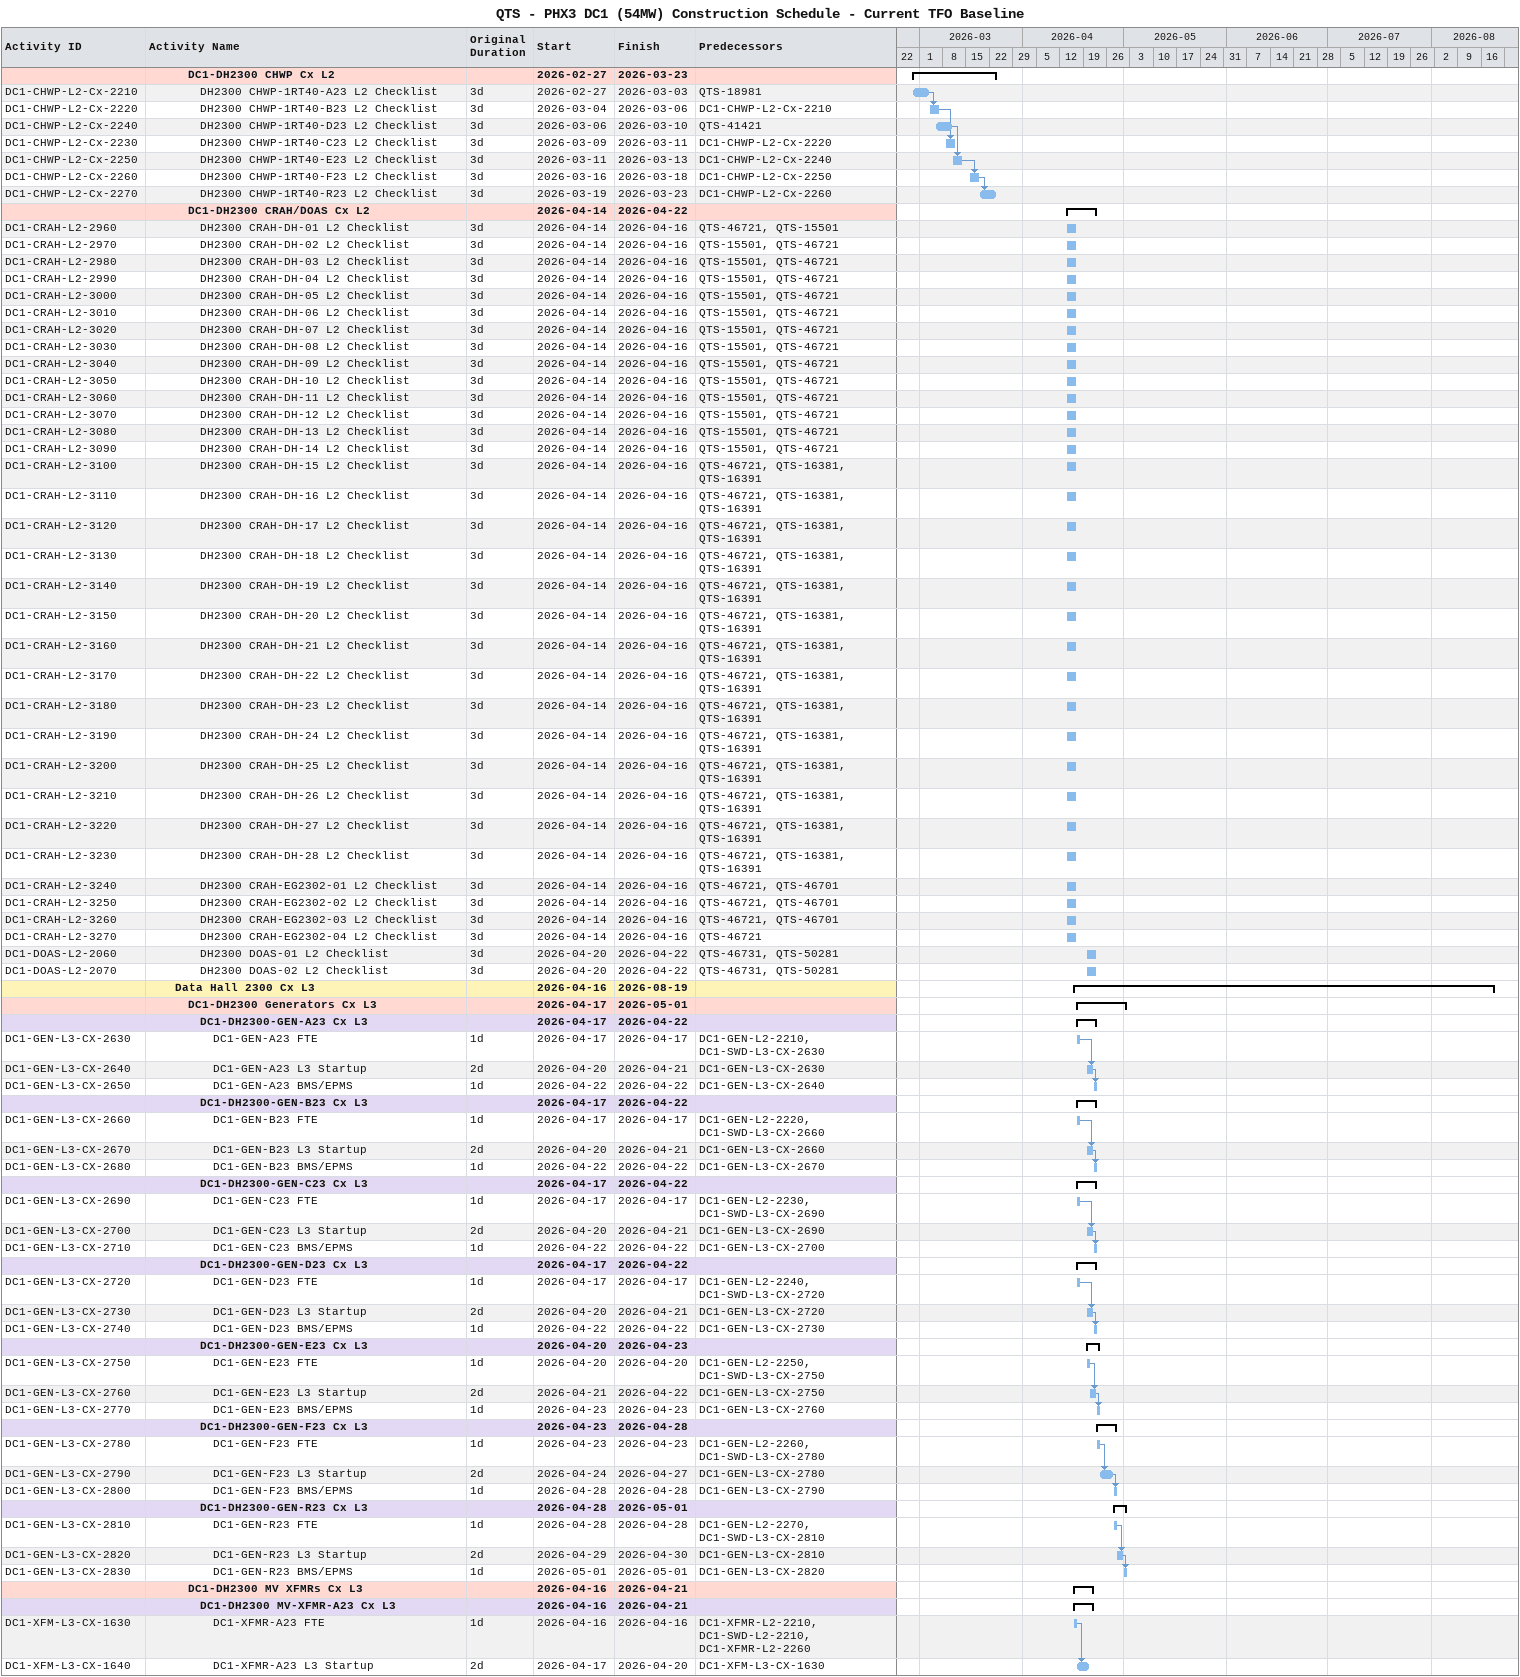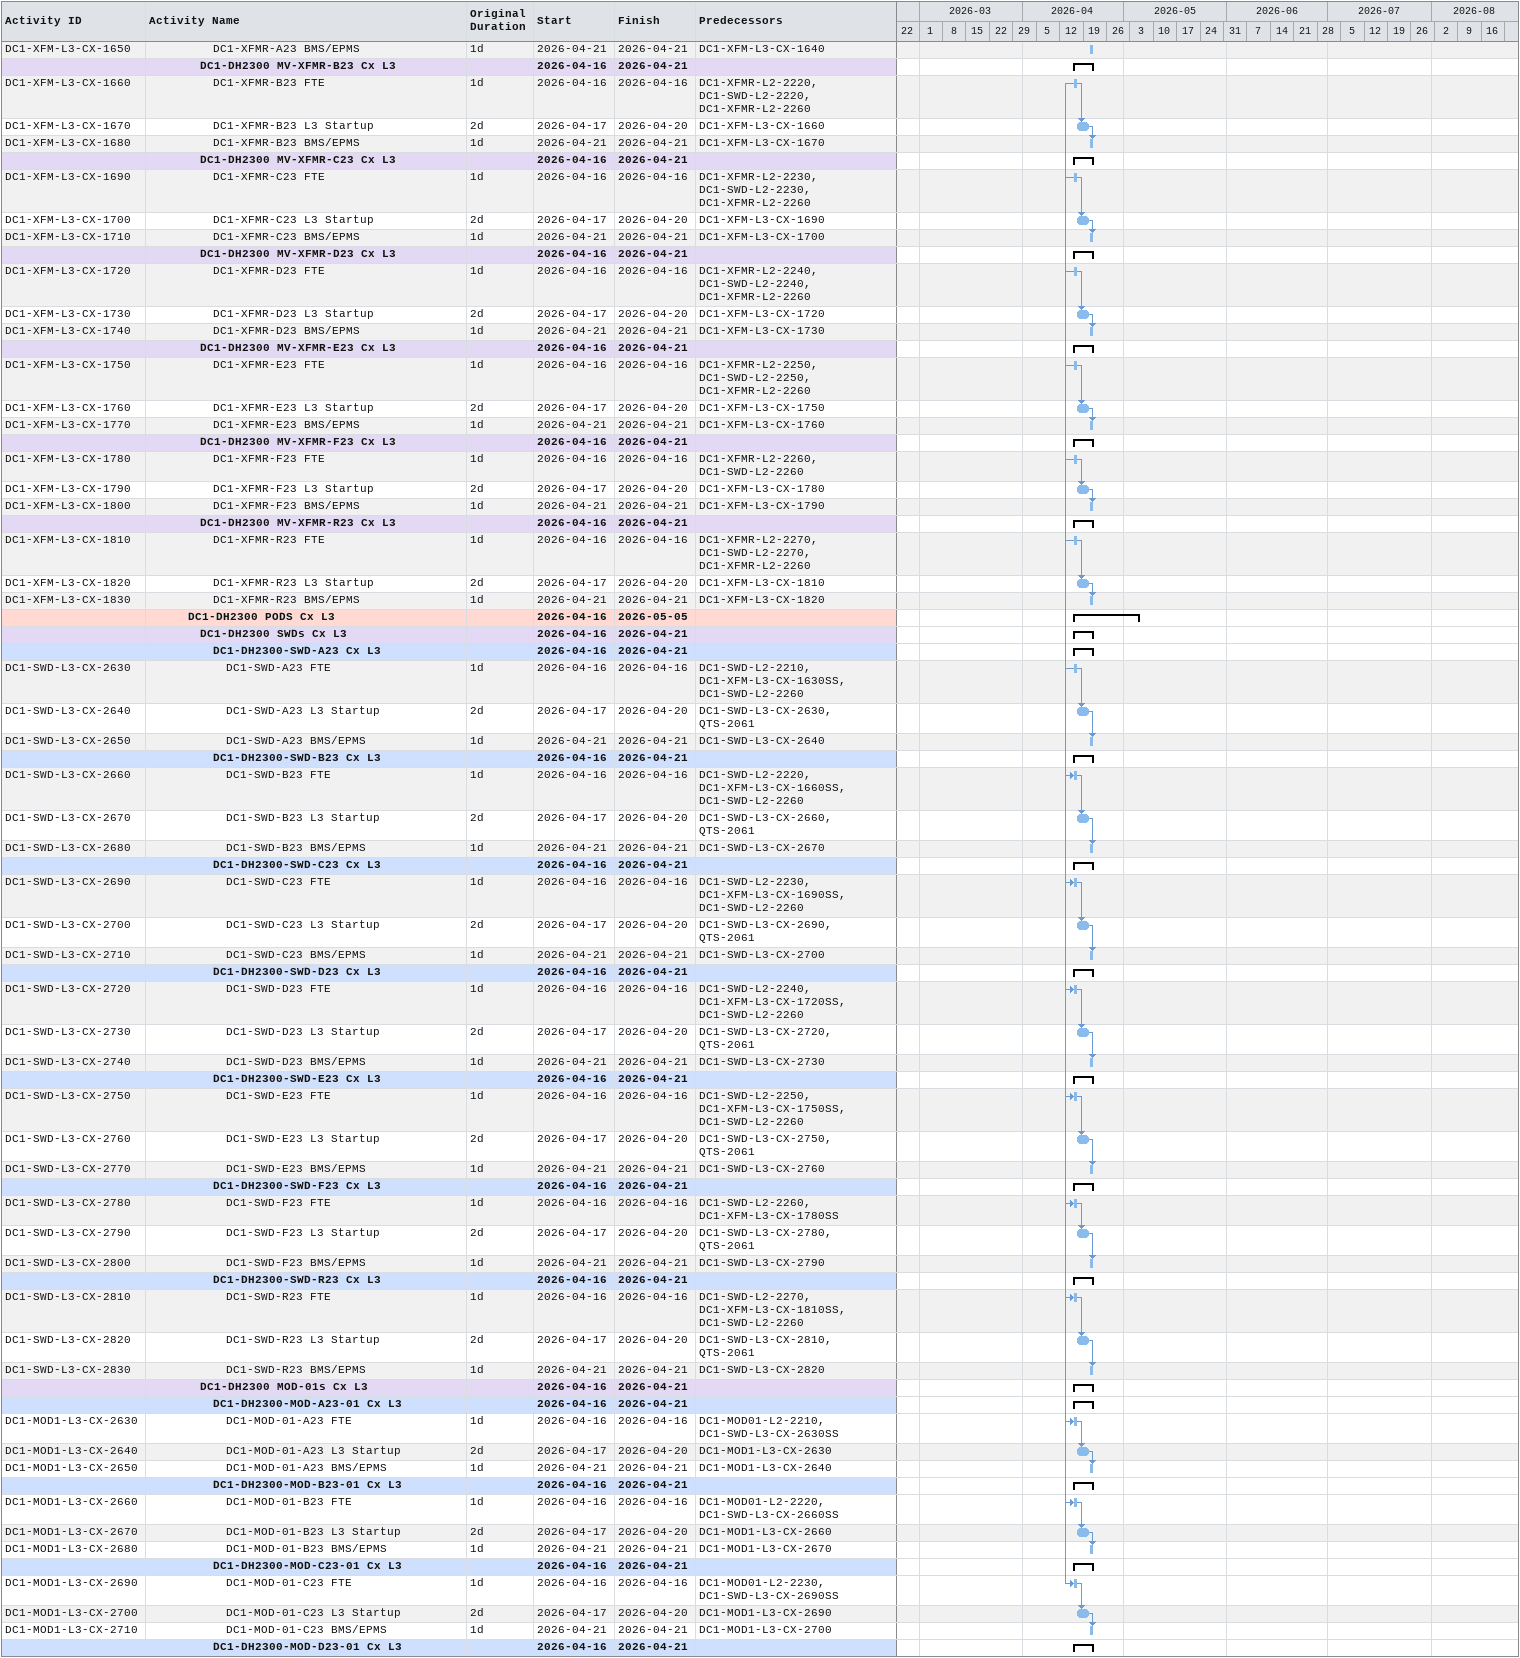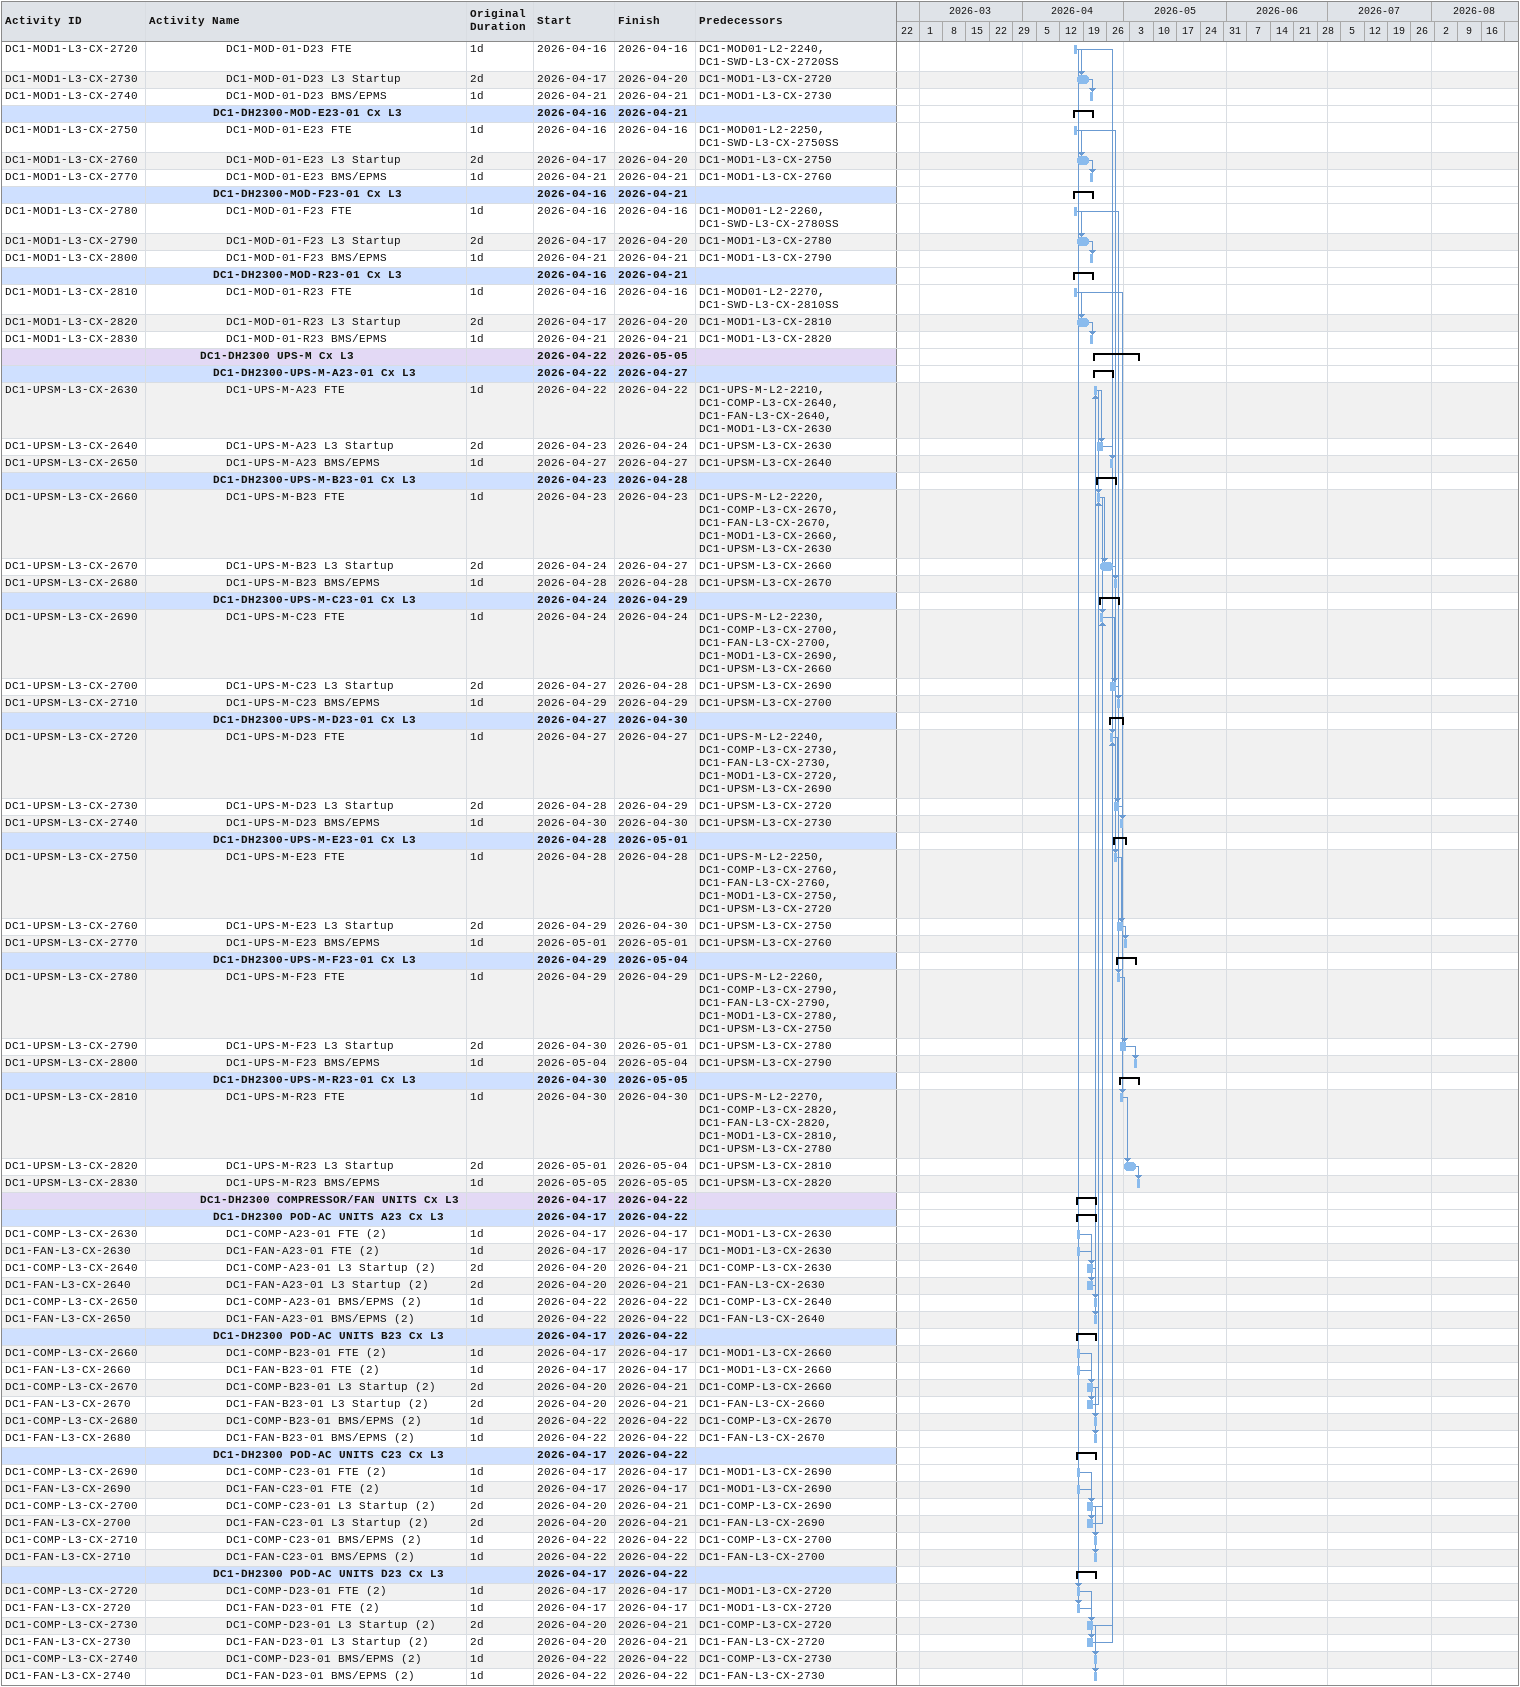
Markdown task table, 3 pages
QTS - PHX3 DC1 (54MW) Construction Schedule - Current TFO Baseline

| ID | Level | Task | Original duration | Start | Finish | Predecessors |
|---|---|---|---|---|---|---|
|  | 4 | **DC1-DH2300 CHWP Cx L2** |  | 2026-02-27 | 2026-03-23 |  |
| DC1-CHWP-L2-Cx-2210 | 5 | DH2300 CHWP-1RT40-A23 L2 Checklist | 3d | 2026-02-27 | 2026-03-03 | QTS-18981 |
| DC1-CHWP-L2-Cx-2220 | 5 | DH2300 CHWP-1RT40-B23 L2 Checklist | 3d | 2026-03-04 | 2026-03-06 | DC1-CHWP-L2-Cx-2210 |
| DC1-CHWP-L2-Cx-2240 | 5 | DH2300 CHWP-1RT40-D23 L2 Checklist | 3d | 2026-03-06 | 2026-03-10 | QTS-41421 |
| DC1-CHWP-L2-Cx-2230 | 5 | DH2300 CHWP-1RT40-C23 L2 Checklist | 3d | 2026-03-09 | 2026-03-11 | DC1-CHWP-L2-Cx-2220 |
| DC1-CHWP-L2-Cx-2250 | 5 | DH2300 CHWP-1RT40-E23 L2 Checklist | 3d | 2026-03-11 | 2026-03-13 | DC1-CHWP-L2-Cx-2240 |
| DC1-CHWP-L2-Cx-2260 | 5 | DH2300 CHWP-1RT40-F23 L2 Checklist | 3d | 2026-03-16 | 2026-03-18 | DC1-CHWP-L2-Cx-2250 |
| DC1-CHWP-L2-Cx-2270 | 5 | DH2300 CHWP-1RT40-R23 L2 Checklist | 3d | 2026-03-19 | 2026-03-23 | DC1-CHWP-L2-Cx-2260 |
|  | 4 | **DC1-DH2300 CRAH/DOAS Cx L2** |  | 2026-04-14 | 2026-04-22 |  |
| DC1-CRAH-L2-2960 | 5 | DH2300 CRAH-DH-01 L2 Checklist | 3d | 2026-04-14 | 2026-04-16 | QTS-46721, QTS-15501 |
| DC1-CRAH-L2-2970 | 5 | DH2300 CRAH-DH-02 L2 Checklist | 3d | 2026-04-14 | 2026-04-16 | QTS-15501, QTS-46721 |
| DC1-CRAH-L2-2980 | 5 | DH2300 CRAH-DH-03 L2 Checklist | 3d | 2026-04-14 | 2026-04-16 | QTS-15501, QTS-46721 |
| DC1-CRAH-L2-2990 | 5 | DH2300 CRAH-DH-04 L2 Checklist | 3d | 2026-04-14 | 2026-04-16 | QTS-15501, QTS-46721 |
| DC1-CRAH-L2-3000 | 5 | DH2300 CRAH-DH-05 L2 Checklist | 3d | 2026-04-14 | 2026-04-16 | QTS-15501, QTS-46721 |
| DC1-CRAH-L2-3010 | 5 | DH2300 CRAH-DH-06 L2 Checklist | 3d | 2026-04-14 | 2026-04-16 | QTS-15501, QTS-46721 |
| DC1-CRAH-L2-3020 | 5 | DH2300 CRAH-DH-07 L2 Checklist | 3d | 2026-04-14 | 2026-04-16 | QTS-15501, QTS-46721 |
| DC1-CRAH-L2-3030 | 5 | DH2300 CRAH-DH-08 L2 Checklist | 3d | 2026-04-14 | 2026-04-16 | QTS-15501, QTS-46721 |
| DC1-CRAH-L2-3040 | 5 | DH2300 CRAH-DH-09 L2 Checklist | 3d | 2026-04-14 | 2026-04-16 | QTS-15501, QTS-46721 |
| DC1-CRAH-L2-3050 | 5 | DH2300 CRAH-DH-10 L2 Checklist | 3d | 2026-04-14 | 2026-04-16 | QTS-15501, QTS-46721 |
| DC1-CRAH-L2-3060 | 5 | DH2300 CRAH-DH-11 L2 Checklist | 3d | 2026-04-14 | 2026-04-16 | QTS-15501, QTS-46721 |
| DC1-CRAH-L2-3070 | 5 | DH2300 CRAH-DH-12 L2 Checklist | 3d | 2026-04-14 | 2026-04-16 | QTS-15501, QTS-46721 |
| DC1-CRAH-L2-3080 | 5 | DH2300 CRAH-DH-13 L2 Checklist | 3d | 2026-04-14 | 2026-04-16 | QTS-15501, QTS-46721 |
| DC1-CRAH-L2-3090 | 5 | DH2300 CRAH-DH-14 L2 Checklist | 3d | 2026-04-14 | 2026-04-16 | QTS-15501, QTS-46721 |
| DC1-CRAH-L2-3100 | 5 | DH2300 CRAH-DH-15 L2 Checklist | 3d | 2026-04-14 | 2026-04-16 | QTS-46721, QTS-16381, QTS-16391 |
| DC1-CRAH-L2-3110 | 5 | DH2300 CRAH-DH-16 L2 Checklist | 3d | 2026-04-14 | 2026-04-16 | QTS-46721, QTS-16381, QTS-16391 |
| DC1-CRAH-L2-3120 | 5 | DH2300 CRAH-DH-17 L2 Checklist | 3d | 2026-04-14 | 2026-04-16 | QTS-46721, QTS-16381, QTS-16391 |
| DC1-CRAH-L2-3130 | 5 | DH2300 CRAH-DH-18 L2 Checklist | 3d | 2026-04-14 | 2026-04-16 | QTS-46721, QTS-16381, QTS-16391 |
| DC1-CRAH-L2-3140 | 5 | DH2300 CRAH-DH-19 L2 Checklist | 3d | 2026-04-14 | 2026-04-16 | QTS-46721, QTS-16381, QTS-16391 |
| DC1-CRAH-L2-3150 | 5 | DH2300 CRAH-DH-20 L2 Checklist | 3d | 2026-04-14 | 2026-04-16 | QTS-46721, QTS-16381, QTS-16391 |
| DC1-CRAH-L2-3160 | 5 | DH2300 CRAH-DH-21 L2 Checklist | 3d | 2026-04-14 | 2026-04-16 | QTS-46721, QTS-16381, QTS-16391 |
| DC1-CRAH-L2-3170 | 5 | DH2300 CRAH-DH-22 L2 Checklist | 3d | 2026-04-14 | 2026-04-16 | QTS-46721, QTS-16381, QTS-16391 |
| DC1-CRAH-L2-3180 | 5 | DH2300 CRAH-DH-23 L2 Checklist | 3d | 2026-04-14 | 2026-04-16 | QTS-46721, QTS-16381, QTS-16391 |
| DC1-CRAH-L2-3190 | 5 | DH2300 CRAH-DH-24 L2 Checklist | 3d | 2026-04-14 | 2026-04-16 | QTS-46721, QTS-16381, QTS-16391 |
| DC1-CRAH-L2-3200 | 5 | DH2300 CRAH-DH-25 L2 Checklist | 3d | 2026-04-14 | 2026-04-16 | QTS-46721, QTS-16381, QTS-16391 |
| DC1-CRAH-L2-3210 | 5 | DH2300 CRAH-DH-26 L2 Checklist | 3d | 2026-04-14 | 2026-04-16 | QTS-46721, QTS-16381, QTS-16391 |
| DC1-CRAH-L2-3220 | 5 | DH2300 CRAH-DH-27 L2 Checklist | 3d | 2026-04-14 | 2026-04-16 | QTS-46721, QTS-16381, QTS-16391 |
| DC1-CRAH-L2-3230 | 5 | DH2300 CRAH-DH-28 L2 Checklist | 3d | 2026-04-14 | 2026-04-16 | QTS-46721, QTS-16381, QTS-16391 |
| DC1-CRAH-L2-3240 | 5 | DH2300 CRAH-EG2302-01 L2 Checklist | 3d | 2026-04-14 | 2026-04-16 | QTS-46721, QTS-46701 |
| DC1-CRAH-L2-3250 | 5 | DH2300 CRAH-EG2302-02 L2 Checklist | 3d | 2026-04-14 | 2026-04-16 | QTS-46721, QTS-46701 |
| DC1-CRAH-L2-3260 | 5 | DH2300 CRAH-EG2302-03 L2 Checklist | 3d | 2026-04-14 | 2026-04-16 | QTS-46721, QTS-46701 |
| DC1-CRAH-L2-3270 | 5 | DH2300 CRAH-EG2302-04 L2 Checklist | 3d | 2026-04-14 | 2026-04-16 | QTS-46721 |
| DC1-DOAS-L2-2060 | 5 | DH2300 DOAS-01 L2 Checklist | 3d | 2026-04-20 | 2026-04-22 | QTS-46731, QTS-50281 |
| DC1-DOAS-L2-2070 | 5 | DH2300 DOAS-02 L2 Checklist | 3d | 2026-04-20 | 2026-04-22 | QTS-46731, QTS-50281 |
|  | 3 | **Data Hall 2300 Cx L3** |  | 2026-04-16 | 2026-08-19 |  |
|  | 4 | **DC1-DH2300 Generators Cx L3** |  | 2026-04-17 | 2026-05-01 |  |
|  | 5 | **DC1-DH2300-GEN-A23 Cx L3** |  | 2026-04-17 | 2026-04-22 |  |
| DC1-GEN-L3-CX-2630 | 6 | DC1-GEN-A23 FTE | 1d | 2026-04-17 | 2026-04-17 | DC1-GEN-L2-2210, DC1-SWD-L3-CX-2630 |
| DC1-GEN-L3-CX-2640 | 6 | DC1-GEN-A23 L3 Startup | 2d | 2026-04-20 | 2026-04-21 | DC1-GEN-L3-CX-2630 |
| DC1-GEN-L3-CX-2650 | 6 | DC1-GEN-A23 BMS/EPMS | 1d | 2026-04-22 | 2026-04-22 | DC1-GEN-L3-CX-2640 |
|  | 5 | **DC1-DH2300-GEN-B23 Cx L3** |  | 2026-04-17 | 2026-04-22 |  |
| DC1-GEN-L3-CX-2660 | 6 | DC1-GEN-B23 FTE | 1d | 2026-04-17 | 2026-04-17 | DC1-GEN-L2-2220, DC1-SWD-L3-CX-2660 |
| DC1-GEN-L3-CX-2670 | 6 | DC1-GEN-B23 L3 Startup | 2d | 2026-04-20 | 2026-04-21 | DC1-GEN-L3-CX-2660 |
| DC1-GEN-L3-CX-2680 | 6 | DC1-GEN-B23 BMS/EPMS | 1d | 2026-04-22 | 2026-04-22 | DC1-GEN-L3-CX-2670 |
|  | 5 | **DC1-DH2300-GEN-C23 Cx L3** |  | 2026-04-17 | 2026-04-22 |  |
| DC1-GEN-L3-CX-2690 | 6 | DC1-GEN-C23 FTE | 1d | 2026-04-17 | 2026-04-17 | DC1-GEN-L2-2230, DC1-SWD-L3-CX-2690 |
| DC1-GEN-L3-CX-2700 | 6 | DC1-GEN-C23 L3 Startup | 2d | 2026-04-20 | 2026-04-21 | DC1-GEN-L3-CX-2690 |
| DC1-GEN-L3-CX-2710 | 6 | DC1-GEN-C23 BMS/EPMS | 1d | 2026-04-22 | 2026-04-22 | DC1-GEN-L3-CX-2700 |
|  | 5 | **DC1-DH2300-GEN-D23 Cx L3** |  | 2026-04-17 | 2026-04-22 |  |
| DC1-GEN-L3-CX-2720 | 6 | DC1-GEN-D23 FTE | 1d | 2026-04-17 | 2026-04-17 | DC1-GEN-L2-2240, DC1-SWD-L3-CX-2720 |
| DC1-GEN-L3-CX-2730 | 6 | DC1-GEN-D23 L3 Startup | 2d | 2026-04-20 | 2026-04-21 | DC1-GEN-L3-CX-2720 |
| DC1-GEN-L3-CX-2740 | 6 | DC1-GEN-D23 BMS/EPMS | 1d | 2026-04-22 | 2026-04-22 | DC1-GEN-L3-CX-2730 |
|  | 5 | **DC1-DH2300-GEN-E23 Cx L3** |  | 2026-04-20 | 2026-04-23 |  |
| DC1-GEN-L3-CX-2750 | 6 | DC1-GEN-E23 FTE | 1d | 2026-04-20 | 2026-04-20 | DC1-GEN-L2-2250, DC1-SWD-L3-CX-2750 |
| DC1-GEN-L3-CX-2760 | 6 | DC1-GEN-E23 L3 Startup | 2d | 2026-04-21 | 2026-04-22 | DC1-GEN-L3-CX-2750 |
| DC1-GEN-L3-CX-2770 | 6 | DC1-GEN-E23 BMS/EPMS | 1d | 2026-04-23 | 2026-04-23 | DC1-GEN-L3-CX-2760 |
|  | 5 | **DC1-DH2300-GEN-F23 Cx L3** |  | 2026-04-23 | 2026-04-28 |  |
| DC1-GEN-L3-CX-2780 | 6 | DC1-GEN-F23 FTE | 1d | 2026-04-23 | 2026-04-23 | DC1-GEN-L2-2260, DC1-SWD-L3-CX-2780 |
| DC1-GEN-L3-CX-2790 | 6 | DC1-GEN-F23 L3 Startup | 2d | 2026-04-24 | 2026-04-27 | DC1-GEN-L3-CX-2780 |
| DC1-GEN-L3-CX-2800 | 6 | DC1-GEN-F23 BMS/EPMS | 1d | 2026-04-28 | 2026-04-28 | DC1-GEN-L3-CX-2790 |
|  | 5 | **DC1-DH2300-GEN-R23 Cx L3** |  | 2026-04-28 | 2026-05-01 |  |
| DC1-GEN-L3-CX-2810 | 6 | DC1-GEN-R23 FTE | 1d | 2026-04-28 | 2026-04-28 | DC1-GEN-L2-2270, DC1-SWD-L3-CX-2810 |
| DC1-GEN-L3-CX-2820 | 6 | DC1-GEN-R23 L3 Startup | 2d | 2026-04-29 | 2026-04-30 | DC1-GEN-L3-CX-2810 |
| DC1-GEN-L3-CX-2830 | 6 | DC1-GEN-R23 BMS/EPMS | 1d | 2026-05-01 | 2026-05-01 | DC1-GEN-L3-CX-2820 |
|  | 4 | **DC1-DH2300 MV XFMRs Cx L3** |  | 2026-04-16 | 2026-04-21 |  |
|  | 5 | **DC1-DH2300 MV-XFMR-A23 Cx L3** |  | 2026-04-16 | 2026-04-21 |  |
| DC1-XFM-L3-CX-1630 | 6 | DC1-XFMR-A23 FTE | 1d | 2026-04-16 | 2026-04-16 | DC1-XFMR-L2-2210, DC1-SWD-L2-2210, DC1-XFMR-L2-2260 |
| DC1-XFM-L3-CX-1640 | 6 | DC1-XFMR-A23 L3 Startup | 2d | 2026-04-17 | 2026-04-20 | DC1-XFM-L3-CX-1630 |
| DC1-XFM-L3-CX-1650 | 6 | DC1-XFMR-A23 BMS/EPMS | 1d | 2026-04-21 | 2026-04-21 | DC1-XFM-L3-CX-1640 |
|  | 5 | **DC1-DH2300 MV-XFMR-B23 Cx L3** |  | 2026-04-16 | 2026-04-21 |  |
| DC1-XFM-L3-CX-1660 | 6 | DC1-XFMR-B23 FTE | 1d | 2026-04-16 | 2026-04-16 | DC1-XFMR-L2-2220, DC1-SWD-L2-2220, DC1-XFMR-L2-2260 |
| DC1-XFM-L3-CX-1670 | 6 | DC1-XFMR-B23 L3 Startup | 2d | 2026-04-17 | 2026-04-20 | DC1-XFM-L3-CX-1660 |
| DC1-XFM-L3-CX-1680 | 6 | DC1-XFMR-B23 BMS/EPMS | 1d | 2026-04-21 | 2026-04-21 | DC1-XFM-L3-CX-1670 |
|  | 5 | **DC1-DH2300 MV-XFMR-C23 Cx L3** |  | 2026-04-16 | 2026-04-21 |  |
| DC1-XFM-L3-CX-1690 | 6 | DC1-XFMR-C23 FTE | 1d | 2026-04-16 | 2026-04-16 | DC1-XFMR-L2-2230, DC1-SWD-L2-2230, DC1-XFMR-L2-2260 |
| DC1-XFM-L3-CX-1700 | 6 | DC1-XFMR-C23 L3 Startup | 2d | 2026-04-17 | 2026-04-20 | DC1-XFM-L3-CX-1690 |
| DC1-XFM-L3-CX-1710 | 6 | DC1-XFMR-C23 BMS/EPMS | 1d | 2026-04-21 | 2026-04-21 | DC1-XFM-L3-CX-1700 |
|  | 5 | **DC1-DH2300 MV-XFMR-D23 Cx L3** |  | 2026-04-16 | 2026-04-21 |  |
| DC1-XFM-L3-CX-1720 | 6 | DC1-XFMR-D23 FTE | 1d | 2026-04-16 | 2026-04-16 | DC1-XFMR-L2-2240, DC1-SWD-L2-2240, DC1-XFMR-L2-2260 |
| DC1-XFM-L3-CX-1730 | 6 | DC1-XFMR-D23 L3 Startup | 2d | 2026-04-17 | 2026-04-20 | DC1-XFM-L3-CX-1720 |
| DC1-XFM-L3-CX-1740 | 6 | DC1-XFMR-D23 BMS/EPMS | 1d | 2026-04-21 | 2026-04-21 | DC1-XFM-L3-CX-1730 |
|  | 5 | **DC1-DH2300 MV-XFMR-E23 Cx L3** |  | 2026-04-16 | 2026-04-21 |  |
| DC1-XFM-L3-CX-1750 | 6 | DC1-XFMR-E23 FTE | 1d | 2026-04-16 | 2026-04-16 | DC1-XFMR-L2-2250, DC1-SWD-L2-2250, DC1-XFMR-L2-2260 |
| DC1-XFM-L3-CX-1760 | 6 | DC1-XFMR-E23 L3 Startup | 2d | 2026-04-17 | 2026-04-20 | DC1-XFM-L3-CX-1750 |
| DC1-XFM-L3-CX-1770 | 6 | DC1-XFMR-E23 BMS/EPMS | 1d | 2026-04-21 | 2026-04-21 | DC1-XFM-L3-CX-1760 |
|  | 5 | **DC1-DH2300 MV-XFMR-F23 Cx L3** |  | 2026-04-16 | 2026-04-21 |  |
| DC1-XFM-L3-CX-1780 | 6 | DC1-XFMR-F23 FTE | 1d | 2026-04-16 | 2026-04-16 | DC1-XFMR-L2-2260, DC1-SWD-L2-2260 |
| DC1-XFM-L3-CX-1790 | 6 | DC1-XFMR-F23 L3 Startup | 2d | 2026-04-17 | 2026-04-20 | DC1-XFM-L3-CX-1780 |
| DC1-XFM-L3-CX-1800 | 6 | DC1-XFMR-F23 BMS/EPMS | 1d | 2026-04-21 | 2026-04-21 | DC1-XFM-L3-CX-1790 |
|  | 5 | **DC1-DH2300 MV-XFMR-R23 Cx L3** |  | 2026-04-16 | 2026-04-21 |  |
| DC1-XFM-L3-CX-1810 | 6 | DC1-XFMR-R23 FTE | 1d | 2026-04-16 | 2026-04-16 | DC1-XFMR-L2-2270, DC1-SWD-L2-2270, DC1-XFMR-L2-2260 |
| DC1-XFM-L3-CX-1820 | 6 | DC1-XFMR-R23 L3 Startup | 2d | 2026-04-17 | 2026-04-20 | DC1-XFM-L3-CX-1810 |
| DC1-XFM-L3-CX-1830 | 6 | DC1-XFMR-R23 BMS/EPMS | 1d | 2026-04-21 | 2026-04-21 | DC1-XFM-L3-CX-1820 |
|  | 4 | **DC1-DH2300 PODS Cx L3** |  | 2026-04-16 | 2026-05-05 |  |
|  | 5 | **DC1-DH2300 SWDs Cx L3** |  | 2026-04-16 | 2026-04-21 |  |
|  | 6 | **DC1-DH2300-SWD-A23 Cx L3** |  | 2026-04-16 | 2026-04-21 |  |
| DC1-SWD-L3-CX-2630 | 7 | DC1-SWD-A23 FTE | 1d | 2026-04-16 | 2026-04-16 | DC1-SWD-L2-2210, DC1-XFM-L3-CX-1630SS, DC1-SWD-L2-2260 |
| DC1-SWD-L3-CX-2640 | 7 | DC1-SWD-A23 L3 Startup | 2d | 2026-04-17 | 2026-04-20 | DC1-SWD-L3-CX-2630, QTS-2061 |
| DC1-SWD-L3-CX-2650 | 7 | DC1-SWD-A23 BMS/EPMS | 1d | 2026-04-21 | 2026-04-21 | DC1-SWD-L3-CX-2640 |
|  | 6 | **DC1-DH2300-SWD-B23 Cx L3** |  | 2026-04-16 | 2026-04-21 |  |
| DC1-SWD-L3-CX-2660 | 7 | DC1-SWD-B23 FTE | 1d | 2026-04-16 | 2026-04-16 | DC1-SWD-L2-2220, DC1-XFM-L3-CX-1660SS, DC1-SWD-L2-2260 |
| DC1-SWD-L3-CX-2670 | 7 | DC1-SWD-B23 L3 Startup | 2d | 2026-04-17 | 2026-04-20 | DC1-SWD-L3-CX-2660, QTS-2061 |
| DC1-SWD-L3-CX-2680 | 7 | DC1-SWD-B23 BMS/EPMS | 1d | 2026-04-21 | 2026-04-21 | DC1-SWD-L3-CX-2670 |
|  | 6 | **DC1-DH2300-SWD-C23 Cx L3** |  | 2026-04-16 | 2026-04-21 |  |
| DC1-SWD-L3-CX-2690 | 7 | DC1-SWD-C23 FTE | 1d | 2026-04-16 | 2026-04-16 | DC1-SWD-L2-2230, DC1-XFM-L3-CX-1690SS, DC1-SWD-L2-2260 |
| DC1-SWD-L3-CX-2700 | 7 | DC1-SWD-C23 L3 Startup | 2d | 2026-04-17 | 2026-04-20 | DC1-SWD-L3-CX-2690, QTS-2061 |
| DC1-SWD-L3-CX-2710 | 7 | DC1-SWD-C23 BMS/EPMS | 1d | 2026-04-21 | 2026-04-21 | DC1-SWD-L3-CX-2700 |
|  | 6 | **DC1-DH2300-SWD-D23 Cx L3** |  | 2026-04-16 | 2026-04-21 |  |
| DC1-SWD-L3-CX-2720 | 7 | DC1-SWD-D23 FTE | 1d | 2026-04-16 | 2026-04-16 | DC1-SWD-L2-2240, DC1-XFM-L3-CX-1720SS, DC1-SWD-L2-2260 |
| DC1-SWD-L3-CX-2730 | 7 | DC1-SWD-D23 L3 Startup | 2d | 2026-04-17 | 2026-04-20 | DC1-SWD-L3-CX-2720, QTS-2061 |
| DC1-SWD-L3-CX-2740 | 7 | DC1-SWD-D23 BMS/EPMS | 1d | 2026-04-21 | 2026-04-21 | DC1-SWD-L3-CX-2730 |
|  | 6 | **DC1-DH2300-SWD-E23 Cx L3** |  | 2026-04-16 | 2026-04-21 |  |
| DC1-SWD-L3-CX-2750 | 7 | DC1-SWD-E23 FTE | 1d | 2026-04-16 | 2026-04-16 | DC1-SWD-L2-2250, DC1-XFM-L3-CX-1750SS, DC1-SWD-L2-2260 |
| DC1-SWD-L3-CX-2760 | 7 | DC1-SWD-E23 L3 Startup | 2d | 2026-04-17 | 2026-04-20 | DC1-SWD-L3-CX-2750, QTS-2061 |
| DC1-SWD-L3-CX-2770 | 7 | DC1-SWD-E23 BMS/EPMS | 1d | 2026-04-21 | 2026-04-21 | DC1-SWD-L3-CX-2760 |
|  | 6 | **DC1-DH2300-SWD-F23 Cx L3** |  | 2026-04-16 | 2026-04-21 |  |
| DC1-SWD-L3-CX-2780 | 7 | DC1-SWD-F23 FTE | 1d | 2026-04-16 | 2026-04-16 | DC1-SWD-L2-2260, DC1-XFM-L3-CX-1780SS |
| DC1-SWD-L3-CX-2790 | 7 | DC1-SWD-F23 L3 Startup | 2d | 2026-04-17 | 2026-04-20 | DC1-SWD-L3-CX-2780, QTS-2061 |
| DC1-SWD-L3-CX-2800 | 7 | DC1-SWD-F23 BMS/EPMS | 1d | 2026-04-21 | 2026-04-21 | DC1-SWD-L3-CX-2790 |
|  | 6 | **DC1-DH2300-SWD-R23 Cx L3** |  | 2026-04-16 | 2026-04-21 |  |
| DC1-SWD-L3-CX-2810 | 7 | DC1-SWD-R23 FTE | 1d | 2026-04-16 | 2026-04-16 | DC1-SWD-L2-2270, DC1-XFM-L3-CX-1810SS, DC1-SWD-L2-2260 |
| DC1-SWD-L3-CX-2820 | 7 | DC1-SWD-R23 L3 Startup | 2d | 2026-04-17 | 2026-04-20 | DC1-SWD-L3-CX-2810, QTS-2061 |
| DC1-SWD-L3-CX-2830 | 7 | DC1-SWD-R23 BMS/EPMS | 1d | 2026-04-21 | 2026-04-21 | DC1-SWD-L3-CX-2820 |
|  | 5 | **DC1-DH2300 MOD-01s Cx L3** |  | 2026-04-16 | 2026-04-21 |  |
|  | 6 | **DC1-DH2300-MOD-A23-01 Cx L3** |  | 2026-04-16 | 2026-04-21 |  |
| DC1-MOD1-L3-CX-2630 | 7 | DC1-MOD-01-A23 FTE | 1d | 2026-04-16 | 2026-04-16 | DC1-MOD01-L2-2210, DC1-SWD-L3-CX-2630SS |
| DC1-MOD1-L3-CX-2640 | 7 | DC1-MOD-01-A23 L3 Startup | 2d | 2026-04-17 | 2026-04-20 | DC1-MOD1-L3-CX-2630 |
| DC1-MOD1-L3-CX-2650 | 7 | DC1-MOD-01-A23 BMS/EPMS | 1d | 2026-04-21 | 2026-04-21 | DC1-MOD1-L3-CX-2640 |
|  | 6 | **DC1-DH2300-MOD-B23-01 Cx L3** |  | 2026-04-16 | 2026-04-21 |  |
| DC1-MOD1-L3-CX-2660 | 7 | DC1-MOD-01-B23 FTE | 1d | 2026-04-16 | 2026-04-16 | DC1-MOD01-L2-2220, DC1-SWD-L3-CX-2660SS |
| DC1-MOD1-L3-CX-2670 | 7 | DC1-MOD-01-B23 L3 Startup | 2d | 2026-04-17 | 2026-04-20 | DC1-MOD1-L3-CX-2660 |
| DC1-MOD1-L3-CX-2680 | 7 | DC1-MOD-01-B23 BMS/EPMS | 1d | 2026-04-21 | 2026-04-21 | DC1-MOD1-L3-CX-2670 |
|  | 6 | **DC1-DH2300-MOD-C23-01 Cx L3** |  | 2026-04-16 | 2026-04-21 |  |
| DC1-MOD1-L3-CX-2690 | 7 | DC1-MOD-01-C23 FTE | 1d | 2026-04-16 | 2026-04-16 | DC1-MOD01-L2-2230, DC1-SWD-L3-CX-2690SS |
| DC1-MOD1-L3-CX-2700 | 7 | DC1-MOD-01-C23 L3 Startup | 2d | 2026-04-17 | 2026-04-20 | DC1-MOD1-L3-CX-2690 |
| DC1-MOD1-L3-CX-2710 | 7 | DC1-MOD-01-C23 BMS/EPMS | 1d | 2026-04-21 | 2026-04-21 | DC1-MOD1-L3-CX-2700 |
|  | 6 | **DC1-DH2300-MOD-D23-01 Cx L3** |  | 2026-04-16 | 2026-04-21 |  |
| DC1-MOD1-L3-CX-2720 | 7 | DC1-MOD-01-D23 FTE | 1d | 2026-04-16 | 2026-04-16 | DC1-MOD01-L2-2240, DC1-SWD-L3-CX-2720SS |
| DC1-MOD1-L3-CX-2730 | 7 | DC1-MOD-01-D23 L3 Startup | 2d | 2026-04-17 | 2026-04-20 | DC1-MOD1-L3-CX-2720 |
| DC1-MOD1-L3-CX-2740 | 7 | DC1-MOD-01-D23 BMS/EPMS | 1d | 2026-04-21 | 2026-04-21 | DC1-MOD1-L3-CX-2730 |
|  | 6 | **DC1-DH2300-MOD-E23-01 Cx L3** |  | 2026-04-16 | 2026-04-21 |  |
| DC1-MOD1-L3-CX-2750 | 7 | DC1-MOD-01-E23 FTE | 1d | 2026-04-16 | 2026-04-16 | DC1-MOD01-L2-2250, DC1-SWD-L3-CX-2750SS |
| DC1-MOD1-L3-CX-2760 | 7 | DC1-MOD-01-E23 L3 Startup | 2d | 2026-04-17 | 2026-04-20 | DC1-MOD1-L3-CX-2750 |
| DC1-MOD1-L3-CX-2770 | 7 | DC1-MOD-01-E23 BMS/EPMS | 1d | 2026-04-21 | 2026-04-21 | DC1-MOD1-L3-CX-2760 |
|  | 6 | **DC1-DH2300-MOD-F23-01 Cx L3** |  | 2026-04-16 | 2026-04-21 |  |
| DC1-MOD1-L3-CX-2780 | 7 | DC1-MOD-01-F23 FTE | 1d | 2026-04-16 | 2026-04-16 | DC1-MOD01-L2-2260, DC1-SWD-L3-CX-2780SS |
| DC1-MOD1-L3-CX-2790 | 7 | DC1-MOD-01-F23 L3 Startup | 2d | 2026-04-17 | 2026-04-20 | DC1-MOD1-L3-CX-2780 |
| DC1-MOD1-L3-CX-2800 | 7 | DC1-MOD-01-F23 BMS/EPMS | 1d | 2026-04-21 | 2026-04-21 | DC1-MOD1-L3-CX-2790 |
|  | 6 | **DC1-DH2300-MOD-R23-01 Cx L3** |  | 2026-04-16 | 2026-04-21 |  |
| DC1-MOD1-L3-CX-2810 | 7 | DC1-MOD-01-R23 FTE | 1d | 2026-04-16 | 2026-04-16 | DC1-MOD01-L2-2270, DC1-SWD-L3-CX-2810SS |
| DC1-MOD1-L3-CX-2820 | 7 | DC1-MOD-01-R23 L3 Startup | 2d | 2026-04-17 | 2026-04-20 | DC1-MOD1-L3-CX-2810 |
| DC1-MOD1-L3-CX-2830 | 7 | DC1-MOD-01-R23 BMS/EPMS | 1d | 2026-04-21 | 2026-04-21 | DC1-MOD1-L3-CX-2820 |
|  | 5 | **DC1-DH2300 UPS-M Cx L3** |  | 2026-04-22 | 2026-05-05 |  |
|  | 6 | **DC1-DH2300-UPS-M-A23-01 Cx L3** |  | 2026-04-22 | 2026-04-27 |  |
| DC1-UPSM-L3-CX-2630 | 7 | DC1-UPS-M-A23 FTE | 1d | 2026-04-22 | 2026-04-22 | DC1-UPS-M-L2-2210, DC1-COMP-L3-CX-2640, DC1-FAN-L3-CX-2640, DC1-MOD1-L3-CX-2630 |
| DC1-UPSM-L3-CX-2640 | 7 | DC1-UPS-M-A23 L3 Startup | 2d | 2026-04-23 | 2026-04-24 | DC1-UPSM-L3-CX-2630 |
| DC1-UPSM-L3-CX-2650 | 7 | DC1-UPS-M-A23 BMS/EPMS | 1d | 2026-04-27 | 2026-04-27 | DC1-UPSM-L3-CX-2640 |
|  | 6 | **DC1-DH2300-UPS-M-B23-01 Cx L3** |  | 2026-04-23 | 2026-04-28 |  |
| DC1-UPSM-L3-CX-2660 | 7 | DC1-UPS-M-B23 FTE | 1d | 2026-04-23 | 2026-04-23 | DC1-UPS-M-L2-2220, DC1-COMP-L3-CX-2670, DC1-FAN-L3-CX-2670, DC1-MOD1-L3-CX-2660, DC1-UPSM-L3-CX-2630 |
| DC1-UPSM-L3-CX-2670 | 7 | DC1-UPS-M-B23 L3 Startup | 2d | 2026-04-24 | 2026-04-27 | DC1-UPSM-L3-CX-2660 |
| DC1-UPSM-L3-CX-2680 | 7 | DC1-UPS-M-B23 BMS/EPMS | 1d | 2026-04-28 | 2026-04-28 | DC1-UPSM-L3-CX-2670 |
|  | 6 | **DC1-DH2300-UPS-M-C23-01 Cx L3** |  | 2026-04-24 | 2026-04-29 |  |
| DC1-UPSM-L3-CX-2690 | 7 | DC1-UPS-M-C23 FTE | 1d | 2026-04-24 | 2026-04-24 | DC1-UPS-M-L2-2230, DC1-COMP-L3-CX-2700, DC1-FAN-L3-CX-2700, DC1-MOD1-L3-CX-2690, DC1-UPSM-L3-CX-2660 |
| DC1-UPSM-L3-CX-2700 | 7 | DC1-UPS-M-C23 L3 Startup | 2d | 2026-04-27 | 2026-04-28 | DC1-UPSM-L3-CX-2690 |
| DC1-UPSM-L3-CX-2710 | 7 | DC1-UPS-M-C23 BMS/EPMS | 1d | 2026-04-29 | 2026-04-29 | DC1-UPSM-L3-CX-2700 |
|  | 6 | **DC1-DH2300-UPS-M-D23-01 Cx L3** |  | 2026-04-27 | 2026-04-30 |  |
| DC1-UPSM-L3-CX-2720 | 7 | DC1-UPS-M-D23 FTE | 1d | 2026-04-27 | 2026-04-27 | DC1-UPS-M-L2-2240, DC1-COMP-L3-CX-2730, DC1-FAN-L3-CX-2730, DC1-MOD1-L3-CX-2720, DC1-UPSM-L3-CX-2690 |
| DC1-UPSM-L3-CX-2730 | 7 | DC1-UPS-M-D23 L3 Startup | 2d | 2026-04-28 | 2026-04-29 | DC1-UPSM-L3-CX-2720 |
| DC1-UPSM-L3-CX-2740 | 7 | DC1-UPS-M-D23 BMS/EPMS | 1d | 2026-04-30 | 2026-04-30 | DC1-UPSM-L3-CX-2730 |
|  | 6 | **DC1-DH2300-UPS-M-E23-01 Cx L3** |  | 2026-04-28 | 2026-05-01 |  |
| DC1-UPSM-L3-CX-2750 | 7 | DC1-UPS-M-E23 FTE | 1d | 2026-04-28 | 2026-04-28 | DC1-UPS-M-L2-2250, DC1-COMP-L3-CX-2760, DC1-FAN-L3-CX-2760, DC1-MOD1-L3-CX-2750, DC1-UPSM-L3-CX-2720 |
| DC1-UPSM-L3-CX-2760 | 7 | DC1-UPS-M-E23 L3 Startup | 2d | 2026-04-29 | 2026-04-30 | DC1-UPSM-L3-CX-2750 |
| DC1-UPSM-L3-CX-2770 | 7 | DC1-UPS-M-E23 BMS/EPMS | 1d | 2026-05-01 | 2026-05-01 | DC1-UPSM-L3-CX-2760 |
|  | 6 | **DC1-DH2300-UPS-M-F23-01 Cx L3** |  | 2026-04-29 | 2026-05-04 |  |
| DC1-UPSM-L3-CX-2780 | 7 | DC1-UPS-M-F23 FTE | 1d | 2026-04-29 | 2026-04-29 | DC1-UPS-M-L2-2260, DC1-COMP-L3-CX-2790, DC1-FAN-L3-CX-2790, DC1-MOD1-L3-CX-2780, DC1-UPSM-L3-CX-2750 |
| DC1-UPSM-L3-CX-2790 | 7 | DC1-UPS-M-F23 L3 Startup | 2d | 2026-04-30 | 2026-05-01 | DC1-UPSM-L3-CX-2780 |
| DC1-UPSM-L3-CX-2800 | 7 | DC1-UPS-M-F23 BMS/EPMS | 1d | 2026-05-04 | 2026-05-04 | DC1-UPSM-L3-CX-2790 |
|  | 6 | **DC1-DH2300-UPS-M-R23-01 Cx L3** |  | 2026-04-30 | 2026-05-05 |  |
| DC1-UPSM-L3-CX-2810 | 7 | DC1-UPS-M-R23 FTE | 1d | 2026-04-30 | 2026-04-30 | DC1-UPS-M-L2-2270, DC1-COMP-L3-CX-2820, DC1-FAN-L3-CX-2820, DC1-MOD1-L3-CX-2810, DC1-UPSM-L3-CX-2780 |
| DC1-UPSM-L3-CX-2820 | 7 | DC1-UPS-M-R23 L3 Startup | 2d | 2026-05-01 | 2026-05-04 | DC1-UPSM-L3-CX-2810 |
| DC1-UPSM-L3-CX-2830 | 7 | DC1-UPS-M-R23 BMS/EPMS | 1d | 2026-05-05 | 2026-05-05 | DC1-UPSM-L3-CX-2820 |
|  | 5 | **DC1-DH2300 COMPRESSOR/FAN UNITS Cx L3** |  | 2026-04-17 | 2026-04-22 |  |
|  | 6 | **DC1-DH2300 POD-AC UNITS A23 Cx L3** |  | 2026-04-17 | 2026-04-22 |  |
| DC1-COMP-L3-CX-2630 | 7 | DC1-COMP-A23-01 FTE (2) | 1d | 2026-04-17 | 2026-04-17 | DC1-MOD1-L3-CX-2630 |
| DC1-FAN-L3-CX-2630 | 7 | DC1-FAN-A23-01 FTE (2) | 1d | 2026-04-17 | 2026-04-17 | DC1-MOD1-L3-CX-2630 |
| DC1-COMP-L3-CX-2640 | 7 | DC1-COMP-A23-01 L3 Startup (2) | 2d | 2026-04-20 | 2026-04-21 | DC1-COMP-L3-CX-2630 |
| DC1-FAN-L3-CX-2640 | 7 | DC1-FAN-A23-01 L3 Startup (2) | 2d | 2026-04-20 | 2026-04-21 | DC1-FAN-L3-CX-2630 |
| DC1-COMP-L3-CX-2650 | 7 | DC1-COMP-A23-01 BMS/EPMS (2) | 1d | 2026-04-22 | 2026-04-22 | DC1-COMP-L3-CX-2640 |
| DC1-FAN-L3-CX-2650 | 7 | DC1-FAN-A23-01 BMS/EPMS (2) | 1d | 2026-04-22 | 2026-04-22 | DC1-FAN-L3-CX-2640 |
|  | 6 | **DC1-DH2300 POD-AC UNITS B23 Cx L3** |  | 2026-04-17 | 2026-04-22 |  |
| DC1-COMP-L3-CX-2660 | 7 | DC1-COMP-B23-01 FTE (2) | 1d | 2026-04-17 | 2026-04-17 | DC1-MOD1-L3-CX-2660 |
| DC1-FAN-L3-CX-2660 | 7 | DC1-FAN-B23-01 FTE (2) | 1d | 2026-04-17 | 2026-04-17 | DC1-MOD1-L3-CX-2660 |
| DC1-COMP-L3-CX-2670 | 7 | DC1-COMP-B23-01 L3 Startup (2) | 2d | 2026-04-20 | 2026-04-21 | DC1-COMP-L3-CX-2660 |
| DC1-FAN-L3-CX-2670 | 7 | DC1-FAN-B23-01 L3 Startup (2) | 2d | 2026-04-20 | 2026-04-21 | DC1-FAN-L3-CX-2660 |
| DC1-COMP-L3-CX-2680 | 7 | DC1-COMP-B23-01 BMS/EPMS (2) | 1d | 2026-04-22 | 2026-04-22 | DC1-COMP-L3-CX-2670 |
| DC1-FAN-L3-CX-2680 | 7 | DC1-FAN-B23-01 BMS/EPMS (2) | 1d | 2026-04-22 | 2026-04-22 | DC1-FAN-L3-CX-2670 |
|  | 6 | **DC1-DH2300 POD-AC UNITS C23 Cx L3** |  | 2026-04-17 | 2026-04-22 |  |
| DC1-COMP-L3-CX-2690 | 7 | DC1-COMP-C23-01 FTE (2) | 1d | 2026-04-17 | 2026-04-17 | DC1-MOD1-L3-CX-2690 |
| DC1-FAN-L3-CX-2690 | 7 | DC1-FAN-C23-01 FTE (2) | 1d | 2026-04-17 | 2026-04-17 | DC1-MOD1-L3-CX-2690 |
| DC1-COMP-L3-CX-2700 | 7 | DC1-COMP-C23-01 L3 Startup (2) | 2d | 2026-04-20 | 2026-04-21 | DC1-COMP-L3-CX-2690 |
| DC1-FAN-L3-CX-2700 | 7 | DC1-FAN-C23-01 L3 Startup (2) | 2d | 2026-04-20 | 2026-04-21 | DC1-FAN-L3-CX-2690 |
| DC1-COMP-L3-CX-2710 | 7 | DC1-COMP-C23-01 BMS/EPMS (2) | 1d | 2026-04-22 | 2026-04-22 | DC1-COMP-L3-CX-2700 |
| DC1-FAN-L3-CX-2710 | 7 | DC1-FAN-C23-01 BMS/EPMS (2) | 1d | 2026-04-22 | 2026-04-22 | DC1-FAN-L3-CX-2700 |
|  | 6 | **DC1-DH2300 POD-AC UNITS D23 Cx L3** |  | 2026-04-17 | 2026-04-22 |  |
| DC1-COMP-L3-CX-2720 | 7 | DC1-COMP-D23-01 FTE (2) | 1d | 2026-04-17 | 2026-04-17 | DC1-MOD1-L3-CX-2720 |
| DC1-FAN-L3-CX-2720 | 7 | DC1-FAN-D23-01 FTE (2) | 1d | 2026-04-17 | 2026-04-17 | DC1-MOD1-L3-CX-2720 |
| DC1-COMP-L3-CX-2730 | 7 | DC1-COMP-D23-01 L3 Startup (2) | 2d | 2026-04-20 | 2026-04-21 | DC1-COMP-L3-CX-2720 |
| DC1-FAN-L3-CX-2730 | 7 | DC1-FAN-D23-01 L3 Startup (2) | 2d | 2026-04-20 | 2026-04-21 | DC1-FAN-L3-CX-2720 |
| DC1-COMP-L3-CX-2740 | 7 | DC1-COMP-D23-01 BMS/EPMS (2) | 1d | 2026-04-22 | 2026-04-22 | DC1-COMP-L3-CX-2730 |
| DC1-FAN-L3-CX-2740 | 7 | DC1-FAN-D23-01 BMS/EPMS (2) | 1d | 2026-04-22 | 2026-04-22 | DC1-FAN-L3-CX-2730 |
